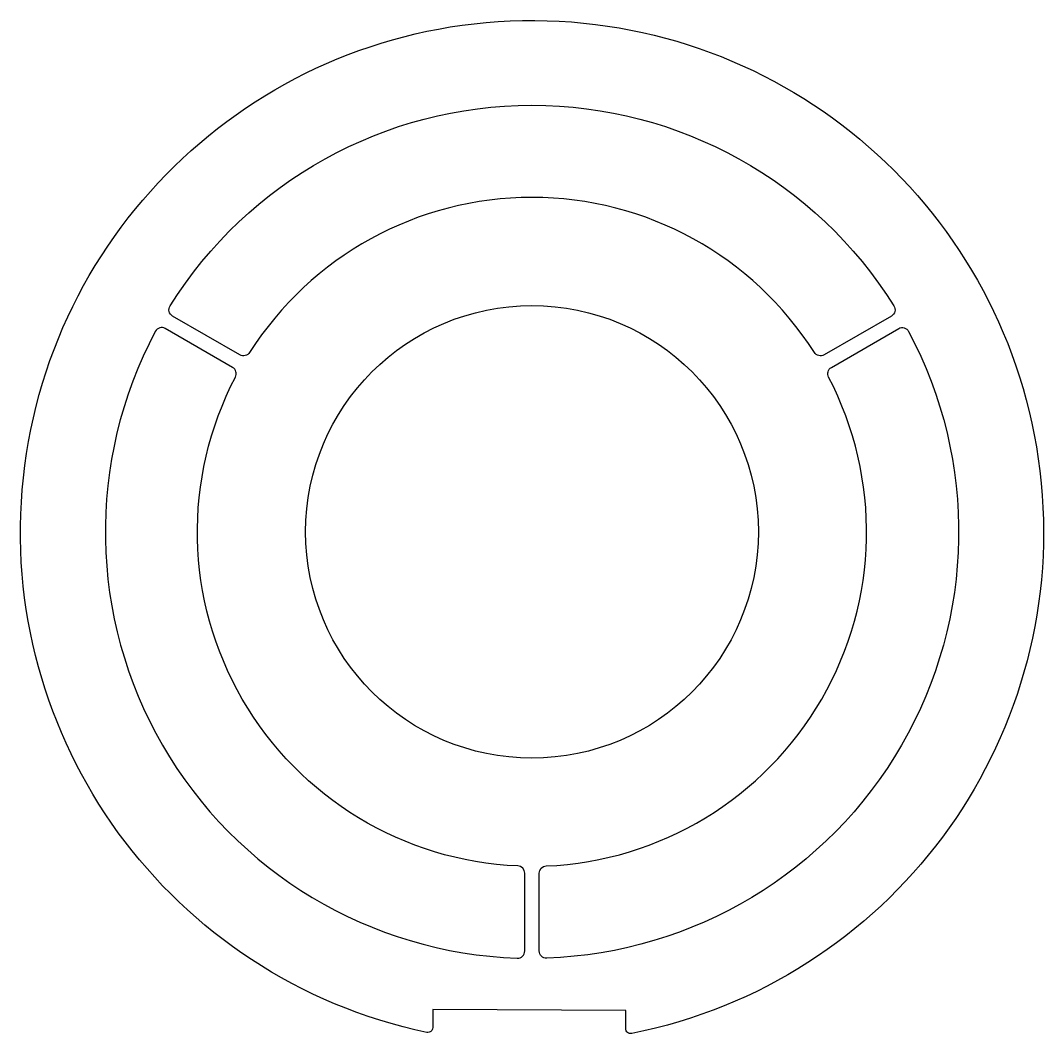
# Model space of a CAD drawing. Header units: millimetres. Extents: x -105 to 106, y -105 to 105.
import ezdxf

# ---------------------------------------------------------------- set-up
doc = ezdxf.new("R2010")
doc.units = ezdxf.units.MM
doc.layers.get('0').update_dxf_attribs({"linetype": 'CONTINUOUS'})

msp = doc.modelspace()

# ---------------------------------------------------------------- linework, layer by layer
for points in [[(-21.3, -104.9, -9.891933), (21.1, -105.13, -0.474542), (19.9, -104.14), (19.92, -100.36), (-20.08, -100.14), (-20.1, -103.92, -0.474542)], [(-58.01, 35.92, -0.401849), (-60.03, 35.43), (-73.97, 43.47, -0.424368), (-74.49, 45.57, -0.554545), (75.41, 45.57, -0.424368), (74.89, 43.47), (60.95, 35.43, -0.401849), (58.93, 35.92, 0.549421)], [(-1.04, -88.03), (-1.04, -71.94, 0.401849), (-2.48, -70.44, -0.549421), (-60.95, 30.84, 0.401849), (-61.53, 32.83), (-75.47, 40.88, 0.424368), (-77.54, 40.28, 0.554545), (-2.59, -89.53, 0.424368)], [(61.87, 30.84, -0.401849), (62.45, 32.83), (76.39, 40.88, -0.424368), (78.46, 40.28, -0.554545), (3.51, -89.53, -0.424368), (1.96, -88.03), (1.96, -71.94, -0.401849), (3.4, -70.44, 0.549421)]]:
    msp.add_lwpolyline(points, format="xyb", close=True)
msp.add_circle((0.46, -1.23), 46.87)

doc.saveas('drawing.dxf')
